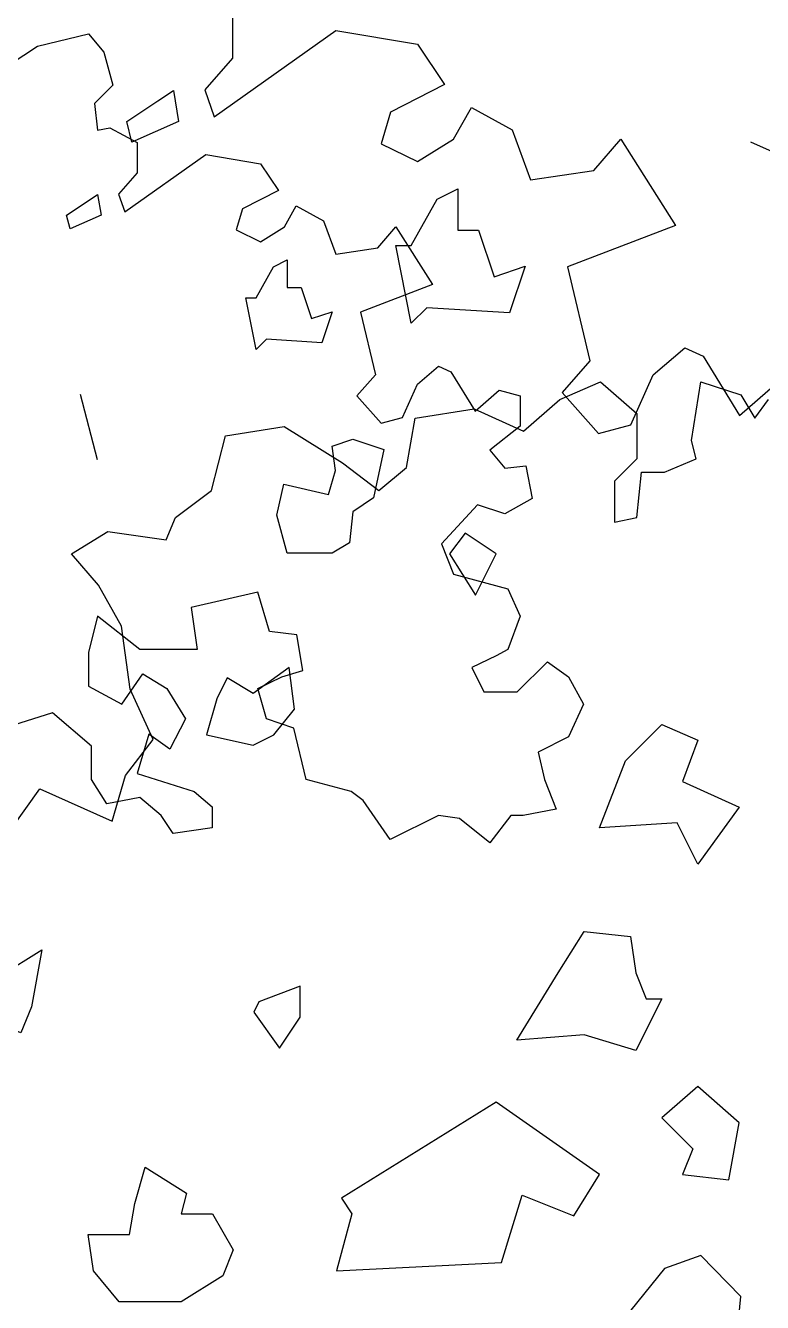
# Model space of a CAD drawing. Header units: inches. Extents: x -11 to 128, y 7 to 56.
# Drawn here: x 60.2716 to 60.5248, y 21.9273 to 22.3662 of the extents above; entities that cross this region are included whole.
import ezdxf

# ---------------------------------------------------------------- set-up
doc = ezdxf.new("R2010")
doc.units = ezdxf.units.IN
doc.header["$MEASUREMENT"] = 0
doc.layers.add('CAY', color=94, linetype='Continuous')
doc.layers.add('CAY-3', color=61, linetype='Continuous')
picture_1 = doc.add_image_def('image1.jpg', size_in_pixel=(1680, 1093))

# ---------------------------------------------------------------- blocks, each defined once
blk = doc.blocks.new('A$C76451831')
at = {"layer": 'CAY'}
for p, q in [((2778.64, 1553.22), (2778.64, 1518.42)), ((2764.49, 1473.59), (2857.65, 1539.66)), ((2857.65, 1539.66), (2920.15, 1529.04)), ((2920.15, 1529.04), (2940.78, 1498.37)), ((2778.64, 1518.42), (2757.41, 1494.24)), ((2940.78, 1498.37), (2899.51, 1477.13)), ((2757.41, 1494.24), (2764.49, 1473.59)), ((2899.51, 1477.13), (2892.43, 1452.95)), ((2947.86, 1456.49), (2961.42, 1480.67)), ((2961.42, 1480.67), (2992.67, 1463.57)), ((2992.67, 1463.57), (3006.82, 1425.22)), ((2892.43, 1452.95), (2920.15, 1439.38)), ((2920.15, 1439.38), (2947.86, 1456.49)), ((3055.17, 1432.3), (3075.81, 1456.49)), ((3075.81, 1456.49), (3117.67, 1390.42)), ((3174.98, 1454.29), (3230.41, 1429.51)), ((3006.82, 1425.22), (3055.17, 1432.3)), ((3117.67, 1390.42), (3035.12, 1358.57)), ((3035.12, 1358.57), (3052.22, 1286.61)), ((3052.22, 1286.61), (3031, 1262.42))]:
    blk.add_line(p, q, dxfattribs=at)
for points in [[(2721.43, 1485.79), (2733.31, 1493.71), (2737.27, 1469.95), (2701.64, 1454.11), (2697.68, 1469.95)], [(2935.21, 1410.54), (2951.05, 1418.46), (2951.05, 1386.78), (2966.88, 1386.78), (2978.76, 1351.13), (3002.51, 1359.06), (2990.64, 1323.41), (2927.29, 1327.37), (2915.42, 1315.49), (2903.54, 1374.9), (2915.42, 1374.9)], [(2577.09, 788.11), (2577.09, 823.75), (2600.85, 815.83), (2632.52, 835.64), (2624.6, 792.07), (2616.68, 772.27)]]:
    blk.add_lwpolyline(points, close=True, dxfattribs=at)
at = {"layer": 'CAY-3'}
for p, q in [((3100.57, 1275.99), (3124.75, 1296.63)), ((3124.75, 1296.63), (3138.9, 1290.15)), ((3138.9, 1290.15), (3166.61, 1244.73)), ((3083.47, 1237.65), (3100.57, 1275.99)), ((3029.14, 1257), (3060.39, 1270.57)), ((3031, 1262.42), (3058.71, 1231.16)), ((3060.39, 1270.57), (3088.1, 1246.38)), ((3129.96, 1225.74), (3137.04, 1270.57)), ((3137.04, 1270.57), (3167.7, 1260.54)), ((3166.61, 1244.73), (3194.32, 1268.91)), ((3001.43, 1232.82), (3029.14, 1257)), ((3167.7, 1260.54), (3178.31, 1242.84)), ((3178.31, 1242.84), (3188.93, 1257)), ((2911.8, 1205.09), (2918.29, 1242.84)), ((2918.29, 1242.84), (2963.69, 1249.92)), ((2963.69, 1249.92), (3001.43, 1232.82)), ((3088.1, 1246.38), (3088.1, 1211.58)), ((2773.24, 1229.28), (2818.05, 1236.36)), ((2818.05, 1236.36), (2862.87, 1208.63)), ((3058.71, 1231.16), (3083.47, 1237.65)), ((2762.63, 1187.4), (2773.24, 1229.28)), ((3133.5, 1211.58), (3129.96, 1225.74)), ((2862.87, 1208.63), (2890.58, 1187.4)), ((2890.58, 1187.4), (2911.8, 1205.09)), ((3088.1, 1211.58), (3071, 1194.47)), ((3109.33, 1201.55), (3133.5, 1211.58)), ((3071, 1194.47), (3071, 1163.21)), ((3088.1, 1166.75), (3091.64, 1201.55)), ((3091.64, 1201.55), (3109.33, 1201.55)), ((2734.92, 1166.75), (2762.63, 1187.4)), ((2727.84, 1149.65), (2734.92, 1166.75)), ((3071, 1163.21), (3088.1, 1166.75)), ((2655.32, 1139.03), (2683.03, 1156.13)), ((2683.03, 1156.13), (2727.84, 1149.65)), ((2675.96, 1114.84), (2655.32, 1139.03)), ((2693.64, 1083.58), (2675.96, 1114.84)), ((2700.13, 1035.21), (2693.64, 1083.58)), ((2717.82, 996.87), (2700.13, 1035.21)), ((2696.59, 969.15), (2717.82, 996.87)), ((2686.57, 934.35), (2696.59, 969.15)), ((2561.19, 861.78), (2631.14, 959.12)), ((2631.14, 959.12), (2686.57, 934.35)), ((6577.4, 899), (6564.2, 949.16)), ((3137.04, 601.66), (3109.33, 591.63)), ((3167.7, 570.4), (3137.04, 601.66)), ((3109.33, 591.63), (3078.08, 553.29)), ((3164.75, 539.73), (3167.7, 570.4))]:
    blk.add_line(p, q, dxfattribs=at)
blk.add_lwpolyline([(6510.53, 1202.14), (6531.36, 1215.91), (6570.27, 1225.34), (6582.07, 1211.19), (6589.14, 1186.02), (6574.99, 1171.86), (6577.35, 1151.41), (6586.78, 1153.38), (6607.62, 1141.98), (6607.62, 1118.78), (6593.47, 1102.65), (6598.18, 1088.89), (6660.29, 1132.93), (6701.96, 1125.85), (6715.71, 1105.4), (6688.2, 1091.25), (6683.48, 1075.13), (6701.96, 1066.08), (6720.43, 1077.48), (6729.47, 1093.61), (6750.31, 1082.2), (6759.74, 1056.64), (6791.97, 1061.36), (6805.73, 1077.48), (6833.64, 1033.44), (6778.61, 1012.21), (6790.01, 964.23), (6775.86, 948.11), (6794.33, 927.27), (6810.84, 931.59), (6822.24, 957.15), (6838.36, 970.92), (6847.79, 966.59), (6866.26, 936.31), (6884.74, 952.43), (6900.86, 948.11), (6900.86, 924.91), (6877.66, 906.42), (6889.06, 892.66), (6905.18, 894.63), (6909.9, 869.46), (6889.06, 857.66), (6868.23, 864.74), (6840.71, 834.85), (6849.76, 811.65), (6891.42, 800.25), (6900.86, 779.41), (6891.42, 753.85), (6882.38, 749.13), (6863.91, 740.08), (6872.95, 721.6), (6898.5, 721.6), (6921.69, 744.41), (6937.81, 733), (6949.21, 712.16), (6937.81, 687), (6914.61, 675.2), (6919.33, 654.36), (6928.37, 631.55), (6903.21, 626.83), (6893.78, 626.83), (6877.66, 605.99), (6854.47, 624.47), (6838.36, 626.83), (6801.41, 608.35), (6780.57, 638.23), (6771.53, 645.31), (6736.94, 654.36), (6727.51, 693.68), (6706.67, 700.76), (6699.99, 723.96), (6718.47, 733), (6734.58, 737.72), (6729.87, 765.25), (6709.03, 767.61), (6699.99, 797.89), (6648.89, 786.09), (6653.61, 753.85), (6609.58, 753.85), (6577.35, 779.41), (6570.27, 751.49), (6570.27, 725.93), (6595.83, 712.16), (6611.94, 735.36), (6630.42, 723.96), (6644.57, 700.76), (6632.77, 677.56), (6616.66, 688.96), (6607.62, 659.07), (6651.25, 645.31), (6665.01, 633.51), (6665.01, 617.39), (6635.13, 613.07), (6626.09, 626.83), (6609.58, 640.59), (6584.43, 635.87), (6572.63, 654.36), (6572.63, 679.92), (6542.76, 705.48), (6512.89, 696.04)], dxfattribs=at)
for points in [[(2980.44, 1138.92), (2956.69, 1154.77), (2944.81, 1138.92), (2964.6, 1107.24)], [(6569.48, 1097.02), (6577.4, 1102.3), (6580.04, 1086.46), (6556.28, 1075.9), (6553.64, 1086.46)], [(2826.04, 1020.11), (2822.08, 1051.79), (2794.37, 1031.99), (2774.58, 1043.87), (2766.66, 1028.03), (2758.74, 1000.31), (2794.37, 992.38), (2810.21, 1000.31)], [(6712, 1046.85), (6722.56, 1052.14), (6722.56, 1031.01), (6733.11, 1031.01), (6741.03, 1007.25), (6756.87, 1012.53), (6748.95, 988.77), (6706.72, 991.41), (6698.8, 983.49), (6690.89, 1023.09), (6698.8, 1023.09)], [(3079.41, 980.5), (3107.12, 1008.23), (3134.84, 996.34), (3122.96, 964.66), (3166.51, 944.86), (3134.84, 901.29), (3119, 932.98), (3059.62, 929.02)], [(6714.64, 856.75), (6719.92, 880.51), (6754.23, 872.59), (6759.51, 891.07), (6756.87, 909.56), (6772.7, 914.84), (6796.46, 906.92), (6788.54, 869.95), (6772.7, 859.39), (6770.06, 835.63), (6756.87, 827.71), (6722.56, 827.71)], [(3027.95, 818.12), (3047.74, 849.81), (3083.37, 845.85), (3087.33, 818.12), (3095.25, 798.32), (3107.12, 798.32), (3087.33, 758.71), (3047.74, 770.6), (2996.28, 766.64)], [(2798.79, 796.03), (2794.83, 788.11), (2814.63, 760.39), (2830.46, 784.15), (2830.46, 807.91)], [(3158.59, 659.7), (3166.51, 703.27), (3134.84, 730.99), (3107.12, 707.23), (3130.88, 683.46), (3122.96, 663.66)], [(3039.82, 631.98), (3059.62, 663.66), (2980.44, 719.11), (2862.13, 645.53), (2870.05, 633.65), (2858.17, 590.08), (2984.4, 596.33), (3000.23, 647.82)], [(2739.41, 633.65), (2763.16, 633.65), (2779, 605.93), (2771.08, 586.12), (2739.41, 566.32), (2691.9, 566.32), (2672.11, 590.08), (2668.15, 617.81), (2699.82, 617.81), (2703.78, 641.57), (2711.69, 669.29), (2743.37, 649.49)]]:
    blk.add_lwpolyline(points, close=True, dxfattribs=at)

msp = doc.modelspace()

# ---------------------------------------------------------------- block references
at = {"layer": 'CAY', "xscale": 0.0004489089019145984, "yscale": 0.0004489089019145984, "zscale": 0.0004489089019145984}
for p in [(57.34374, 21.8133), (59.0954, 21.67334)]:
    msp.add_blockref('A$C76451831', p, dxfattribs=at)

# ---------------------------------------------------------------- pictures from other files: only their frames are drawn
image = msp.add_image(picture_1, insert=(12.49661, 7.37723), size_in_units=(74.4025, 48.40591))
image.dxf.flags = 6

doc.saveas('drawing.dxf')
